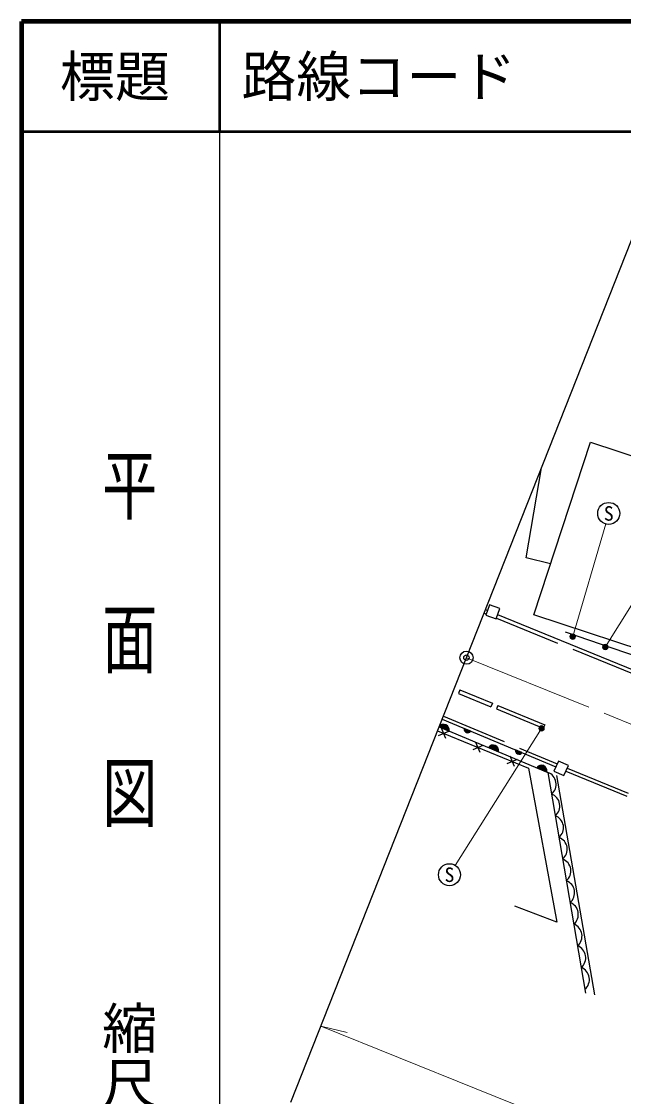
# Model space of a CAD drawing. Units: millimetres at full size, sheet at 1:1000; details may follow other scales. Extents: x 40000 to 680000, y 20000 to 380000.
# Drawn here: x 40000 to 94762, y 282282 to 380000 of the extents above; entities that cross this region are included whole.
import ezdxf
from ezdxf.enums import TextEntityAlignment as Align

# ---------------------------------------------------------------- set-up
doc = ezdxf.new("R2010")
doc.units = ezdxf.units.MM
doc.header["$LTSCALE"] = 1000
doc.header["$PDMODE"] = 32
doc.header["$PDSIZE"] = 500
doc.linetypes.add('CHAIN', pattern=[18.5, 12, -1.5, 3.5, -1.5])
doc.linetypes.add('DASHED', pattern=[7.5, 6, -1.5])
for name, color, linetype, lineweight in [('M-BGD', 7, 'Continuous', 25), ('M-BMK', 2, 'CHAIN', 13), ('M-BMK-OTRS', 5, 'Continuous', 25), ('M-BMK-SRVR', 3, 'Continuous', 25), ('M-STR-HTXT', 7, 'Continuous', 13), ('M-STR-STRC', 7, 'Continuous', 25), ('M-TTL', 2, 'Continuous', 140), ('M-TTL-BAND', 7, 'Continuous', 25), ('M-TTL-LINE', 7, 'Continuous', 50)]:
    doc.layers.add(name, color=color, linetype=linetype, lineweight=lineweight)
doc.layers.add('M-OTRS', color=6, linetype='Continuous')
doc.layers.add('M-TTL-TXT', color=7, linetype='Continuous')
doc.styles.add('@ＭＳ ゴシック', font='')
doc.styles.add('ＭＳ ゴシック', font='')
doc.styles.get('@ＭＳ ゴシック').set_extended_font_data('@MS Gothic')
doc.styles.get('ＭＳ ゴシック').set_extended_font_data('MS Gothic')

msp = doc.modelspace()

# ---------------------------------------------------------------- hatches: boundary and pattern name
at = {"layer": 'M-BGD'}
for points in [[(77991, 315881, -0.82183), (78905, 315499)], [(80859, 315491), (80282, 315733, 0.84072)], [(82481, 314004, -0.82183), (83395, 313622)], [(84942, 313783), (85520, 313542, -0.84072)], [(86869, 312170, -0.82183), (87783, 311788)]]:
    msp.add_hatch(color=256, dxfattribs=at).paths.add_polyline_path(points)
at = {"layer": 'M-STR-HTXT'}
for points in [[(90364, 324205, -0.41421), (90261, 323867, -0.41421), (89923, 323970, -1)], [(93350, 323194, -0.41421), (93161, 322896, -0.41421), (92862, 323085, -1)], [(87065, 315691, -0.41421), (87256, 315988, -0.41421), (87554, 315797, -1)]]:
    msp.add_hatch(color=256, dxfattribs=at).paths.add_polyline_path(points)

# ---------------------------------------------------------------- linework, layer by layer
at = {"layer": 'M-BGD'}
for p, q in [((82206, 326546), (82383, 326474)), ((79878, 319253), (79745, 318930)), ((79745, 318930), (82701, 317714)), ((79878, 319253), (82834, 318038)), ((82834, 318038), (82701, 317714)), ((83332, 317834), (83198, 317510)), ((83332, 317834), (87596, 316080)), ((83198, 317510), (87463, 315757)), ((77991, 315881), (87885, 311746)), ((77991, 315881), (78905, 315499)), ((78593, 314832), (78205, 315754)), ((78265, 316576), (88601, 312253)), ((80859, 315491), (80282, 315733)), ((87596, 316080), (87463, 315757)), ((77847, 315518), (86129, 312138)), ((77938, 315099), (78860, 315486)), ((81074, 313819), (81996, 314207)), ((81729, 313552), (81342, 314474)), ((82481, 314004), (83395, 313622)), ((85520, 313542), (84942, 313783)), ((84183, 312550), (85105, 312938)), ((84838, 312283), (84450, 313205)), ((86869, 312170), (87783, 311788)), ((87885, 311746), (91309, 291687)), ((88652, 311473), (92121, 291538))]:
    msp.add_line(p, q, dxfattribs=at)
at = {"layer": 'M-BGD', "linetype": 'DASHED'}
for p, q in [((82077, 326220), (82267, 326143)), ((78381, 316853), (88724, 312526)), ((89524, 311867), (96812, 308851)), ((89647, 312140), (96935, 309125))]:
    msp.add_line(p, q, dxfattribs=at)
at = {"layer": 'M-BGD'}
for points in [[(86601, 326073), (91761, 341758), (128792, 329576), (123633, 313892)], [(82231, 326040), (83175, 325711), (83505, 326655), (82561, 326984)], [(88426, 311863), (89338, 311453), (89748, 312365), (88835, 312775)]]:
    msp.add_lwpolyline(points, close=True, dxfattribs=at)
for points in [[(88125, 330707), (85901, 331259), (87301, 339436)], [(83310, 326096), (95701, 321045), (108981, 315542), (119413, 311317), (132067, 306118), (145072, 300902), (155036, 296597), (158218, 295432), (169884, 292864), (182111, 287680)], [(131075, 310317), (104789, 319251), (89482, 324494)], [(86129, 312138), (88688, 298144), (84886, 299577)]]:
    msp.add_lwpolyline(points, dxfattribs=at)
at = {"layer": 'M-BGD', "linetype": 'DASHED'}
msp.add_lwpolyline([(83194, 325765), (95568, 320721), (108848, 315218), (119281, 310993), (131936, 305794), (144938, 300578), (154907, 296272), (158119, 295095), (169777, 292529), (182006, 287344)], dxfattribs=at)
at = {"layer": 'M-BGD'}
for centre, radius, start, end in [((78410, 315600), 505, 348.4874, 146.14559), ((80591, 315662), 318, 167.19225, 327.40998), ((82900, 313723), 505, 348.4874, 146.14559), ((85252, 313713), 318, 167.19225, 327.40998), ((87288, 311889), 505, 348.4874, 146.14559), ((87473, 310661), 1160, 310.17085, 69.20048), ((87810, 308689), 1160, 310.17085, 69.20048), ((88146, 306718), 1160, 310.17085, 69.20048), ((88483, 304746), 1160, 310.17085, 69.20048), ((88819, 302775), 1160, 310.17085, 69.20048), ((89156, 300803), 1160, 310.17085, 69.20048), ((89492, 298832), 1160, 310.17085, 69.20048), ((89829, 296860), 1160, 310.17085, 69.20048), ((90165, 294889), 1160, 310.17085, 69.20048), ((90502, 292917), 1160, 310.17085, 69.20048)]:
    msp.add_arc(centre, radius, start, end, dxfattribs=at)
at = {"layer": 'M-BMK'}
msp.add_line((80476, 322168), (205892, 271559), dxfattribs=at)
at = {"layer": 'M-BMK-OTRS'}
msp.add_line((64512, 281779), (98603, 368032), dxfattribs=at)
at = {"layer": 'M-BMK-SRVR'}
msp.add_circle((80476, 322168), 600, dxfattribs=at)
at = {"layer": 'M-OTRS'}
msp.add_point((80476, 322168), dxfattribs=at)
at = {"layer": 'M-STR-HTXT'}
for p, q in [((90143, 324087), (93139, 334323)), ((93106, 323140), (100106, 334370)), ((87309, 315744), (79462, 303288)), ((67243, 288687), (131257, 262856)), ((67243, 288687), (69625, 288095))]:
    msp.add_line(p, q, dxfattribs=at)
for centre in [(90143, 324087), (93106, 323140), (87309, 315744)]:
    msp.add_circle(centre, 250, dxfattribs=at)
at = {"layer": 'M-STR-STRC'}
for centre in [(93420, 335282), (78929, 302442)]:
    msp.add_circle(centre, 1000, dxfattribs=at)
at = {"layer": 'M-TTL'}
for p, q in [((40000, 380000), (40000, 20000)), ((680000, 380000), (40000, 380000))]:
    msp.add_line(p, q, dxfattribs=at)
at = {"layer": 'M-TTL-BAND'}
msp.add_line((58000, 370000), (58000, 20000), dxfattribs=at)
at = {"layer": 'M-TTL-LINE'}
for p, q in [((58000, 380000), (58000, 370000)), ((40000, 370000), (680000, 370000))]:
    msp.add_line(p, q, dxfattribs=at)

# ---------------------------------------------------------------- texts
at = {"layer": 'M-STR-STRC', "style": 'ＭＳ ゴシック'}
for p in [(93420, 335282), (78929, 302442)]:
    msp.add_text('S', height=1320, dxfattribs=at).set_placement(p, align=Align.MIDDLE_CENTER)
at = {"layer": 'M-TTL-BAND', "style": '@ＭＳ ゴシック', "width": 1.4}
msp.add_text('平  面  図', height=3666, rotation=270, dxfattribs=at).set_placement((49777, 306475), align=Align.MIDDLE_RIGHT)
at = {"layer": 'M-TTL-BAND', "style": '@ＭＳ ゴシック'}
msp.add_text('縮尺千分の一', height=3666, rotation=270, dxfattribs=at).set_placement((49777, 261030), align=Align.MIDDLE_RIGHT)
at = {"layer": 'M-TTL-TXT', "style": 'ＭＳ ゴシック'}
msp.add_text('標題', height=3666, dxfattribs=at).set_placement((48500, 375000), align=Align.MIDDLE_CENTER)
msp.add_text('路線コード', height=3666, dxfattribs=at).set_placement((60000, 375000), align=Align.MIDDLE_LEFT)

doc.saveas('drawing.dxf')
